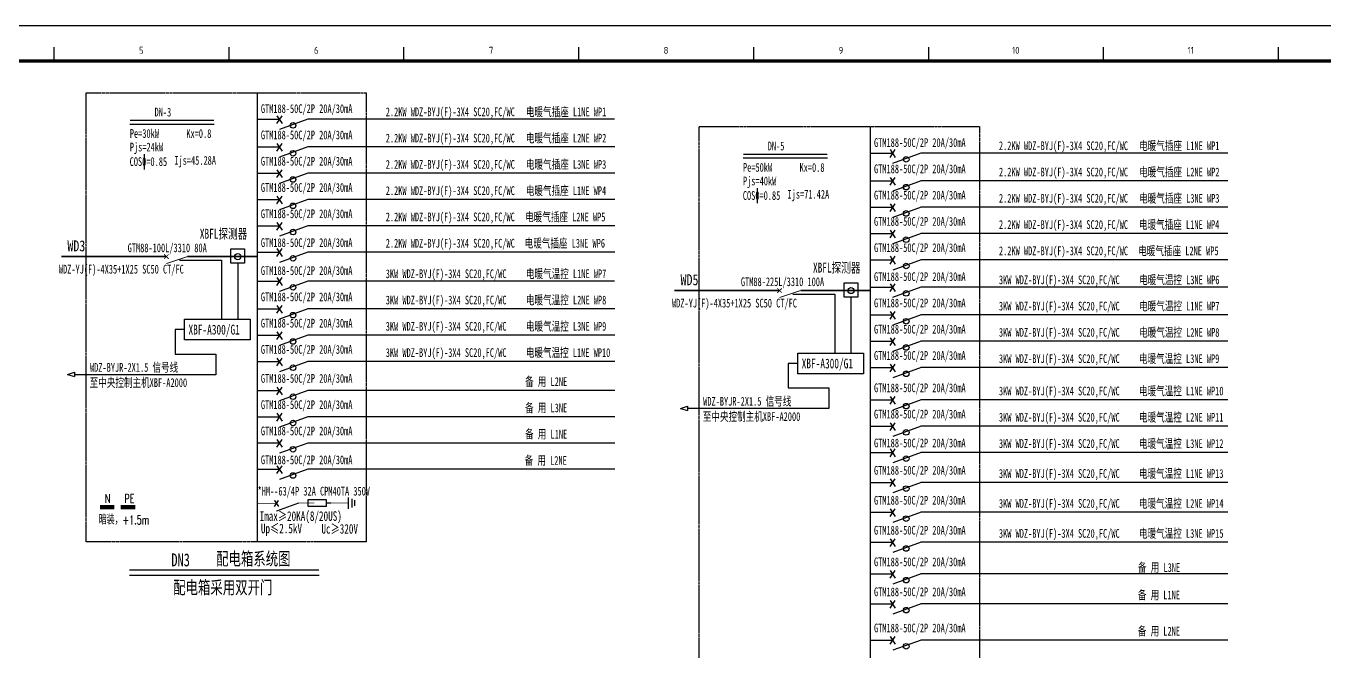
# Model space of a CAD drawing. Extents: x 815029915 to 815825525, y 579155098 to 579748855.
# Drawn here: x 815485380 to 815522488, y 579193313 to 579211176 of the extents above; entities that cross this region are included whole.
import ezdxf
from ezdxf.enums import TextEntityAlignment as Align

# ---------------------------------------------------------------- set-up
doc = ezdxf.new("R2010")
doc.units = 0
doc.header["$LTSCALE"] = 100
doc.header["$MEASUREMENT"] = 0
doc.linetypes.add('DASH', pattern=[0.35, 0.25, -0.1])
doc.linetypes.add('DASHED2', pattern=[9.525, 6.35, -3.175])
for name, color, linetype in [('ABDE_SYS', 3, 'Continuous'), ('E-CAPL-1', 7, 'Continuous'), ('LGT1', 4, 'Continuous'), ('TK', 7, 'Continuous'), ('wxf', 7, 'Continuous'), ('zm', 1, 'Continuous'), ('图层1', 7, 'Continuous'), ('校对', 6, 'Continuous'), ('设备', 1, 'Continuous')]:
    doc.layers.add(name, color=color, linetype=linetype)
doc.styles.add('-宋体', font='', dxfattribs={"width": 0.8})
doc.styles.add('-黑体', font='', dxfattribs={"width": 0.8})
doc.styles.add('_TEL_DIM', font='txt.shx', dxfattribs={"width": 0.6, "height": 3.5, "bigfont": 'hztxt.shx'})
doc.styles.add('ISOCP', font='isocp.shx', dxfattribs={"bigfont": 'gbcbig.shx'})
doc.styles.get('-宋体').set_extended_font_data('SimSun')
doc.styles.get('-黑体').set_extended_font_data('SimHei')

# ---------------------------------------------------------------- blocks, each defined once
blk = doc.blocks.new('LHA1')
at = {"color": 0, "linetype": 'ByBlock', "lineweight": -2}
for points, const_width in [([(4, 0), (0, 0)], 0.4), ([(4.647, -0.647), (3.353, 0.647)], 0.25), ([(3.353, -0.647), (4.647, 0.647)], 0.25), ([(10, 0), (4, -2)], 0.25), ([(10, 0), (13, 0)], 0.4)]:
    blk.add_lwpolyline(points, dxfattribs=dict(at, const_width=const_width))
blk = doc.blocks.new('l')
at = {"layer": 'TK'}
blk.add_lwpolyline([(815463677, 579451444), (815463677, 579409444), (815547777, 579409444), (815547777, 579451444)], close=True, dxfattribs=at)

msp = doc.modelspace()

# ---------------------------------------------------------------- linework, layer by layer
for p, q in [((815494592.6, 579197705.6, -592.8), (815494592.6, 579197378.8, -592.8)), ((815494692.3, 579197664.7, -592.8), (815494692.3, 579197419.7, -592.8)), ((815494772.7, 579197628.1, -592.8), (815494772.7, 579197464.8, -592.8))]:
    msp.add_line(p, q)
at = {"layer": 'ABDE_SYS', "linetype": 'Continuous'}
for p, q in [((815492552.6, 579208390.5), (815492699.9, 579208611.3)), ((815492552.6, 579208611.3), (815492699.9, 579208390.5)), ((815493434.4, 579208522.6), (815502209.1, 579208522.6)), ((815488351.5, 579208372.6), (815490763.7, 579208372.6)), ((815492623.6, 579208504), (815491990.4, 579208504)), ((815493436.4, 579208513.2), (815492626.3, 579208218.8)), ((815492554.6, 579207595.1), (815492701.9, 579207815.9)), ((815492554.6, 579207815.9), (815492701.9, 579207595.1)), ((815488767.5, 579207077.7), (815488767.5, 579207513.5)), ((815492625.6, 579207708.6), (815491992.4, 579207708.6)), ((815493438.4, 579207717.8), (815492628.3, 579207423.4)), ((815493436.4, 579207727.2), (815502211.1, 579207727.2)), ((815510152.6, 579207535), (815509519.3, 579207535)), ((815510081.6, 579207421.5), (815510228.9, 579207642.3)), ((815510081.6, 579207642.3), (815510228.9, 579207421.5)), ((815510965.3, 579207544.2), (815510155.2, 579207249.8)), ((815510963.3, 579207553.6), (815519738, 579207553.6)), ((815492554.6, 579206844.2), (815492701.9, 579207065)), ((815492554.6, 579207065), (815492701.9, 579206844.2)), ((815505880.5, 579207403.6), (815508292.6, 579207403.6)), ((815492625.6, 579206957.6), (815491992.4, 579206957.6)), ((815493438.4, 579206966.8), (815492628.3, 579206672.4)), ((815493436.4, 579206976.3), (815502211.1, 579206976.3)), ((815510154.6, 579206739.6), (815509521.4, 579206739.6)), ((815510083.6, 579206626.1), (815510230.9, 579206846.9)), ((815510083.6, 579206846.9), (815510230.9, 579206626.1)), ((815510967.4, 579206748.8), (815510157.2, 579206454.4)), ((815510965.3, 579206758.2), (815519740.1, 579206758.2)), ((815492554.6, 579206093.2), (815492701.9, 579206314)), ((815492554.6, 579206314), (815492701.9, 579206093.2)), ((815506296.5, 579206108.7), (815506296.5, 579206544.5)), ((815492625.6, 579206206.7), (815491992.4, 579206206.7)), ((815493438.4, 579206215.9), (815492628.3, 579205921.5)), ((815493436.4, 579206225.3), (815502211.1, 579206225.3)), ((815510154.6, 579205988.6), (815509521.4, 579205988.6)), ((815510083.6, 579205875.2), (815510230.9, 579206096)), ((815510083.6, 579206096), (815510230.9, 579205875.2)), ((815510967.4, 579205997.8), (815510157.2, 579205703.4)), ((815510965.3, 579206007.3), (815519740.1, 579206007.3)), ((815492554.6, 579205342.3), (815492701.9, 579205563.1)), ((815492554.6, 579205563.1), (815492701.9, 579205342.3)), ((815492625.6, 579205455.7), (815491992.4, 579205455.7)), ((815493438.4, 579205465), (815492628.3, 579205170.6)), ((815493436.4, 579205474.4), (815502211.1, 579205474.4)), ((815510154.6, 579205237.7), (815509521.4, 579205237.7)), ((815510083.6, 579205124.2), (815510230.9, 579205345)), ((815510083.6, 579205345), (815510230.9, 579205124.2)), ((815510967.4, 579205246.9), (815510157.2, 579204952.5)), ((815510965.3, 579205256.3), (815519740.1, 579205256.3)), ((815492554.6, 579204591.3), (815492701.9, 579204812.1)), ((815492554.6, 579204812.1), (815492701.9, 579204591.3)), ((815492625.6, 579204704.8), (815491992.4, 579204704.8)), ((815493438.4, 579204714), (815492628.3, 579204419.6)), ((815493436.4, 579204723.5), (815502211.1, 579204723.5)), ((815510154.6, 579204486.7), (815509521.4, 579204486.7)), ((815510083.6, 579204373.3), (815510230.9, 579204594.1)), ((815510083.6, 579204594.1), (815510230.9, 579204373.3)), ((815510967.4, 579204496), (815510157.2, 579204201.6)), ((815510965.3, 579204505.4), (815519740.1, 579204505.4)), ((815492623.6, 579203876.5), (815491990.4, 579203876.5)), ((815492552.6, 579203763), (815492699.9, 579203983.8)), ((815492552.6, 579203983.8), (815492699.9, 579203763)), ((815493436.4, 579203885.7), (815492626.3, 579203591.3)), ((815493434.4, 579203895.1), (815502209.1, 579203895.1)), ((815510152.6, 579203703.6), (815509519.3, 579203703.6)), ((815510081.6, 579203590.1), (815510228.9, 579203810.9)), ((815510081.6, 579203810.9), (815510228.9, 579203590.1)), ((815510965.3, 579203712.8), (815510155.2, 579203418.4)), ((815510963.3, 579203722.2), (815519738, 579203722.2)), ((815492625.6, 579203081.1), (815491992.4, 579203081.1)), ((815492554.6, 579202967.6), (815492701.9, 579203188.4)), ((815492554.6, 579203188.4), (815492701.9, 579202967.6)), ((815493438.4, 579203090.3), (815492628.3, 579202795.9)), ((815493436.4, 579203099.7), (815502211.1, 579203099.7)), ((815510083.6, 579202794.7), (815510230.9, 579203015.5)), ((815510083.6, 579203015.5), (815510230.9, 579202794.7)), ((815510154.6, 579202908.2), (815509521.4, 579202908.2)), ((815510967.4, 579202917.4), (815510157.2, 579202623)), ((815510965.3, 579202926.8), (815519740.1, 579202926.8)), ((815492625.6, 579202330.1), (815491992.4, 579202330.1)), ((815492554.6, 579202216.7), (815492701.9, 579202437.5)), ((815492554.6, 579202437.5), (815492701.9, 579202216.7)), ((815493438.4, 579202339.3), (815492628.3, 579202044.9)), ((815493436.4, 579202348.8), (815502211.1, 579202348.8)), ((815510083.6, 579202043.8), (815510230.9, 579202264.6)), ((815510083.6, 579202264.6), (815510230.9, 579202043.8)), ((815510154.6, 579202157.2), (815509521.4, 579202157.2)), ((815510967.4, 579202166.4), (815510157.2, 579201872)), ((815510965.3, 579202175.9), (815519740.1, 579202175.9)), ((815492625.6, 579201579.2), (815491992.4, 579201579.2)), ((815492554.6, 579201465.7), (815492701.9, 579201686.5)), ((815492554.6, 579201686.5), (815492701.9, 579201465.7)), ((815493438.4, 579201588.4), (815492628.3, 579201294)), ((815493436.4, 579201597.8), (815502211.1, 579201597.8)), ((815510083.6, 579201292.8), (815510230.9, 579201513.6)), ((815510083.6, 579201513.6), (815510230.9, 579201292.8)), ((815510154.6, 579201406.3), (815509521.4, 579201406.3)), ((815510967.4, 579201415.5), (815510157.2, 579201121.1)), ((815510965.3, 579201424.9), (815519740.1, 579201424.9)), ((815492625.6, 579200750.9), (815491992.4, 579200750.9)), ((815492554.6, 579200637.5), (815492701.9, 579200858.3)), ((815492554.6, 579200858.3), (815492701.9, 579200637.5)), ((815493438.4, 579200760.1), (815492628.3, 579200465.7)), ((815493436.4, 579200769.6), (815502211.1, 579200769.6)), ((815510154.6, 579200482.1), (815509521.4, 579200482.1)), ((815510083.6, 579200368.7), (815510230.9, 579200589.5)), ((815510083.6, 579200589.5), (815510230.9, 579200368.7)), ((815510967.4, 579200491.3), (815510157.2, 579200196.9)), ((815510965.3, 579200500.8), (815519740.1, 579200500.8)), ((815492625.6, 579200000), (815491992.4, 579200000)), ((815492554.6, 579199886.5), (815492701.9, 579200107.3)), ((815492554.6, 579200107.3), (815492701.9, 579199886.5)), ((815493438.4, 579200009.2), (815492628.3, 579199714.8)), ((815493436.4, 579200018.7), (815502211.1, 579200018.7)), ((815510154.6, 579199731.2), (815509521.4, 579199731.2)), ((815510083.6, 579199617.7), (815510230.9, 579199838.5)), ((815510083.6, 579199838.5), (815510230.9, 579199617.7)), ((815510967.4, 579199740.4), (815510157.2, 579199446)), ((815510965.3, 579199749.8), (815519740.1, 579199749.8)), ((815492625.6, 579199249.1), (815491992.4, 579199249.1)), ((815492554.6, 579199135.6), (815492701.9, 579199356.4)), ((815492554.6, 579199356.4), (815492701.9, 579199135.6)), ((815493438.4, 579199258.3), (815492628.3, 579198963.9)), ((815493436.4, 579199267.7), (815502211.1, 579199267.7)), ((815510154.6, 579198980.3), (815509521.4, 579198980.3)), ((815510083.6, 579198866.8), (815510230.9, 579199087.6)), ((815510083.6, 579199087.6), (815510230.9, 579198866.8)), ((815510967.4, 579198989.5), (815510157.2, 579198695.1)), ((815510965.3, 579198998.9), (815519740.1, 579198998.9)), ((815492554.6, 579198384.7), (815492701.9, 579198605.5)), ((815492554.6, 579198605.5), (815492701.9, 579198384.7)), ((815493438.4, 579198507.3), (815492628.3, 579198212.9)), ((815493436.4, 579198516.8), (815502211.1, 579198516.8)), ((815492625.6, 579198498.1), (815491992.4, 579198498.1)), ((815510083.5, 579198010.7), (815510230.8, 579198231.5)), ((815510083.5, 579198231.5), (815510230.8, 579198010.7)), ((815510967.3, 579198133.4), (815510157.2, 579197839)), ((815510965.3, 579198142.8), (815519740, 579198142.8)), ((815510154.5, 579198124.2), (815509521.3, 579198124.2)), ((815510154.5, 579197268.1), (815509521.3, 579197268.1)), ((815510083.5, 579197154.6), (815510230.8, 579197375.4)), ((815510083.5, 579197375.4), (815510230.8, 579197154.6)), ((815510967.3, 579197277.3), (815510157.2, 579196982.9)), ((815510965.3, 579197286.8), (815519740, 579197286.8)), ((815510154.5, 579196412), (815509521.3, 579196412)), ((815510083.5, 579196298.6), (815510230.8, 579196519.4)), ((815510083.5, 579196519.4), (815510230.8, 579196298.6)), ((815510967.3, 579196421.2), (815510157.2, 579196126.8)), ((815510965.3, 579196430.7), (815519740, 579196430.7)), ((815510083.5, 579195394.7), (815510230.8, 579195615.5)), ((815510083.5, 579195615.5), (815510230.8, 579195394.7)), ((815510154.5, 579195508.1), (815509521.3, 579195508.1)), ((815510967.3, 579195517.3), (815510157.2, 579195222.9)), ((815510965.3, 579195526.8), (815519740, 579195526.8)), ((815510154.5, 579194652.1), (815509521.3, 579194652.1)), ((815510083.5, 579194538.6), (815510230.8, 579194759.4)), ((815510083.5, 579194759.4), (815510230.8, 579194538.6)), ((815510967.3, 579194661.3), (815510157.2, 579194366.9)), ((815510965.3, 579194670.7), (815519740, 579194670.7)), ((815510083.5, 579193505.3), (815510230.8, 579193726.1)), ((815510083.5, 579193726.1), (815510230.8, 579193505.3)), ((815510154.5, 579193618.8), (815509521.3, 579193618.8)), ((815510967.3, 579193628), (815510157.2, 579193333.6)), ((815510965.3, 579193637.4), (815519740, 579193637.4))]:
    msp.add_line(p, q, dxfattribs=at)
at = {"layer": 'ABDE_SYS', "color": 0, "linetype": 'DASH'}
for points in [[(815487099, 579209268), (815495109.8, 579209268), (815495109.8, 579196434.4), (815487099, 579196434.4)], [(815504628, 579208299), (815512638.8, 579208299), (815512638.8, 579190799.9), (815504628, 579190799.9)]]:
    msp.add_lwpolyline(points, close=True, dxfattribs=at)
at = {"layer": 'ABDE_SYS', "linetype": 'Continuous', "elevation": -1088.5}
for points, const_width in [([(815491992.5, 579209270.2), (815491992.5, 579196434.4)], 41.2), ([(815509521.4, 579208301.2), (815509521.4, 579190799.9)], 41.2), ([(815489373.2, 579204585.3), (815486389.2, 579204585.3)], 50), ([(815489373.2, 579204585.3), (815489216.3, 579204585.3)], 50), ([(815489216.3, 579204585.3), (815489387.5, 579204585.3)], 50), ([(815489387.5, 579204585.3), (815489231.9, 579204585.3)], 40), ([(815489387.5, 579204585.3), (815489246.5, 579204585.3)], 40), ([(815489994.2, 579204585.3), (815491997.7, 579204585.3)], 50), ([(815489994.2, 579204585.3), (815491554.1, 579204585.3)], 50), ([(815489994.2, 579204585.3), (815491554.1, 579204585.3)], 50), ([(815490062.3, 579204585.3), (815491554.1, 579204585.3)], 50), ([(815490062.3, 579204585.3), (815491410.3, 579204585.3)], 40), ([(815506902.1, 579203616.3), (815503918.1, 579203616.3)], 50), ([(815506902.1, 579203616.3), (815506745.3, 579203616.3)], 50), ([(815506745.3, 579203616.3), (815506916.5, 579203616.3)], 50), ([(815506916.5, 579203616.3), (815506760.8, 579203616.3)], 40), ([(815506916.5, 579203616.3), (815506775.5, 579203616.3)], 40), ([(815507523.1, 579203616.3), (815509526.6, 579203616.3)], 50), ([(815507523.1, 579203616.3), (815509083.1, 579203616.3)], 50), ([(815507523.1, 579203616.3), (815509083.1, 579203616.3)], 50), ([(815507591.3, 579203616.3), (815509083.1, 579203616.3)], 50), ([(815507591.3, 579203616.3), (815508939.2, 579203616.3)], 40)]:
    msp.add_lwpolyline(points, dxfattribs=dict(at, const_width=const_width))
at = {"layer": 'ABDE_SYS', "linetype": 'Continuous', "const_width": 37.1}
for points in [[(815488356.9, 579208479.7), (815490759.3, 579208479.7)], [(815505885.9, 579207510.7), (815508288.3, 579207510.7)]]:
    msp.add_lwpolyline(points, dxfattribs=at)
at = {"layer": 'ABDE_SYS', "linetype": 'Continuous'}
for centre in [(815493015.4, 579208334.1), (815493015.4, 579207538.7), (815510544.3, 579207365.1), (815493015.4, 579206787.7), (815510544.3, 579206569.7), (815493015.4, 579206036.8), (815510544.3, 579205818.7), (815493015.4, 579205285.9), (815510544.3, 579205067.8), (815493015.4, 579204534.9), (815510544.3, 579204316.9), (815493015.4, 579203706.6), (815510544.3, 579203533.7), (815493015.4, 579202911.2), (815510544.3, 579202738.3), (815493015.4, 579202160.3), (815510544.3, 579201987.4), (815493015.4, 579201409.3), (815510544.3, 579201236.4), (815493015.3, 579200581.1), (815510544.3, 579200312.3), (815493015.3, 579199830.1), (815510544.3, 579199561.3), (815493015.3, 579199079.2), (815510544.3, 579198810.4), (815493015.3, 579198328.3), (815510544.3, 579197954.3), (815510544.3, 579197098.2), (815510544.3, 579196242.2), (815510544.3, 579195338.3), (815510544.3, 579194482.2), (815510544.3, 579193448.9)]:
    msp.add_circle(centre, 79.5, dxfattribs=at)
at = {"layer": 'E-CAPL-1', "color": 3, "linetype": 'Continuous'}
for points in [[(815487911.1, 579197426.3, 125.3, 125.3, 0), (815487493.3, 579197426.3, 41.8, 41.8, 0)], [(815488506.8, 579197426.3, 125.3, 125.3, 0), (815488089.1, 579197426.3, 41.8, 41.8, 0)]]:
    msp.add_lwpolyline(points, format="xyseb", dxfattribs=at)
at = {"layer": 'TK'}
for p, q in [((815486177.3, 579210567.6), (815486177.3, 579210176.3)), ((815491177.3, 579210567.6), (815491177.3, 579210176.3)), ((815496177.3, 579210567.6), (815496177.3, 579210176.3)), ((815501177.3, 579210567.6), (815501177.3, 579210176.3)), ((815506177.3, 579210567.6), (815506177.3, 579210176.3)), ((815511177.3, 579210567.6), (815511177.3, 579210176.3)), ((815516177.3, 579210567.6), (815516177.3, 579210176.3)), ((815521177.3, 579210567.6), (815521177.3, 579210176.3))]:
    msp.add_line(p, q, dxfattribs=at)
msp.add_lwpolyline([(815463677.3, 579211176.3), (815463677.3, 579169176.3), (815547777.3, 579169176.3), (815547777.3, 579211176.3)], close=True, dxfattribs=at)
at = {"layer": 'TK', "const_width": 100}
msp.add_lwpolyline([(815466177.3, 579170222), (815466177.3, 579210176.3), (815546777.3, 579210176.3), (815546777.3, 579170222)], close=True, dxfattribs=at)
at = {"layer": 'wxf', "color": 7}
msp.add_line((815488336.2, 579195484.6), (815493759.8, 579195484.6), dxfattribs=at)
at = {"layer": 'wxf', "color": 7, "const_width": 37.1}
msp.add_lwpolyline([(815488336.2, 579195633), (815493759.8, 579195633)], dxfattribs=at)
at = {"layer": 'zm', "linetype": 'DASH', "ltscale": 200}
for p, q in [((815489772.5, 579204480.8), (815490974.6, 579204480.8)), ((815490974.6, 579204480.8), (815490974.6, 579202794.8)), ((815491433.7, 579204397.8, -276), (815491433.7, 579202794.8, -276)), ((815507301.5, 579203511.8), (815508503.5, 579203511.8)), ((815508503.5, 579203511.8), (815508503.5, 579201825.8)), ((815508962.6, 579203428.8, -276), (815508962.6, 579201825.8, -276)), ((815489916.2, 579202499.8, -870), (815489642.7, 579202499.8, -870)), ((815489642.7, 579202499.8, -870), (815489642.7, 579201799.3, -870)), ((815489642.7, 579201799.3, -870), (815490807.7, 579201799.3, -870)), ((815507445.2, 579201530.8, -870), (815507171.6, 579201530.8, -870)), ((815507171.6, 579201530.8, -870), (815507171.6, 579200830.3, -870)), ((815490807.7, 579201209.1, 19740), (815486768.4, 579201209.1, 19740)), ((815507171.6, 579200830.3, -870), (815508336.7, 579200830.3, -870)), ((815508336.7, 579200240.1, 19740), (815504297.4, 579200240.1, 19740))]:
    msp.add_line(p, q, dxfattribs=at)
at = {"layer": 'zm'}
for p, q in [((815490807.7, 579201799.3, -870), (815490807.7, 579201209.1, -870)), ((815508336.7, 579200830.3, -870), (815508336.7, 579200240.1, -870)), ((815492481.1, 579197619.4, -592.8), (815492596.9, 579197445.8, -592.8)), ((815492481.1, 579197445.8, -592.8), (815492596.9, 579197619.4, -592.8)), ((815493176, 579197542.2, -592.8), (815492539, 579197310.7, -592.8))]:
    msp.add_line(p, q, dxfattribs=at)
at = {"layer": 'zm', "linetype": 'DASH', "ltscale": 200, "elevation": -870}
for points in [[(815489916.2, 579202794.8), (815491789.8, 579202794.8), (815491789.8, 579202204.7), (815489916.2, 579202204.7)], [(815507445.2, 579201825.8), (815509318.8, 579201825.8), (815509318.8, 579201235.7), (815507445.2, 579201235.7)]]:
    msp.add_lwpolyline(points, close=True, dxfattribs=at)
at = {"layer": '图层1'}
for p, q in [((815486567, 579201217.7, 19740), (815486765, 579201278.3, 19740)), ((815486567, 579201217.7, 19740), (815486765, 579201157.1, 19740)), ((815486765, 579201278.3, 19740), (815486765, 579201157.1, 19740)), ((815504095.9, 579200248.7, 19740), (815504293.9, 579200309.3, 19740)), ((815504095.9, 579200248.7, 19740), (815504293.9, 579200188.1, 19740)), ((815504293.9, 579200309.3, 19740), (815504293.9, 579200188.1, 19740))]:
    msp.add_line(p, q, dxfattribs=at)
at = {"layer": '图层1', "elevation": -276}
for points in [[(815491237.7, 579204809.3), (815491629.7, 579204809.3), (815491629.7, 579204397.8), (815491237.7, 579204397.8)], [(815508766.6, 579203840.3), (815509158.6, 579203840.3), (815509158.6, 579203428.8), (815508766.6, 579203428.8)]]:
    msp.add_lwpolyline(points, close=True, dxfattribs=at)
at = {"layer": '图层1'}
for centre in [(815491436.5, 579204583.7, -276), (815508965.5, 579203614.7, -276)]:
    msp.add_circle(centre, 88.1, dxfattribs=at)
at = {"layer": '校对', "color": 0, "const_width": 15.6, "elevation": -592.8}
for points in [[(815492539, 579197532.6), (815492006.3, 579197532.4)], [(815492481.1, 579197445.8), (815492596.9, 579197619.4)], [(815492481.1, 579197619.4), (815492596.9, 579197445.8)], [(815492539, 579197310.7), (815493176, 579197542.2)], [(815493176, 579197542.2), (815493449.4, 579197542.2)], [(815493449.4, 579197644.1), (815493449.4, 579197440.3), (815493965.7, 579197440.3), (815493965.7, 579197644.1), (815493449.4, 579197644.1)], [(815493449.4, 579197542.2), (815493627.8, 579197542.2)], [(815493965.7, 579197542.2), (815494592.6, 579197542.2)], [(815494592.6, 579197705.6), (815494592.6, 579197378.8)], [(815494692.3, 579197664.7), (815494692.3, 579197419.7)], [(815494772.7, 579197628.1), (815494772.7, 579197464.8)]]:
    msp.add_lwpolyline(points, dxfattribs=at)
at = {"layer": '设备', "linetype": 'DASHED2'}
msp.add_line((815494093.2, 579197542.2, -592.8), (815493965.7, 579197542.2, -592.8), dxfattribs=at)
at = {"layer": '设备', "elevation": -592.8}
msp.add_lwpolyline([(815493449.4, 579197542.2, 0, 0, 0), (815493627.8, 579197542.2, 109, 0, 0), (815493870.1, 579197542.2, 0, 0, 0)], format="xyseb", dxfattribs=at)
msp.add_lwpolyline([(815493449.4, 579197644.1), (815493965.7, 579197644.1), (815493965.7, 579197440.3), (815493449.4, 579197440.3)], close=True, dxfattribs=at)

# ---------------------------------------------------------------- block references
at = {"layer": 'ABDE_SYS', "linetype": 'Continuous', "xscale": 100, "yscale": 100, "zscale": 100}
for p in [(815488994.1, 579204585.3, -1088.5), (815506523.1, 579203616.3, -1088.5)]:
    msp.add_blockref('LHA1', p, dxfattribs=at)
at = {"layer": 'zm', "color": 1}
msp.add_blockref('l', (0, -240268.2), dxfattribs=at)

# ---------------------------------------------------------------- texts
at = {"layer": 'ABDE_SYS', "linetype": 'Continuous', "style": '-宋体'}
for s, height, width, p in [('GTM188-50C/2P 20A/30mA', 250, 0.7, (815492094.6, 579208688.2)), ('DN-3', 250, 0.7, (815489056.3, 579208590.5, -1088.5)), ('2.2KW WDZ-BYJ(F)-3X4 SC20,FC/WC ', 250, 0.7, (815495665.5, 579208597.7, 109.7)), ('电暖气插座 L1NE WP1', 250, 0.7, (815499673.4, 579208597.2, 109.7)), ('Pe=30kW', 250, 0.7, (815488349, 579207979.3)), ('Kx=0.8', 250, 0.7, (815489965.5, 579207977.1)), ('GTM188-50C/2P 20A/30mA', 250, 0.7, (815492094.6, 579207937.2)), ('Pjs=24kW', 250, 0.7, (815488349, 579207591.1)), ('2.2KW WDZ-BYJ(F)-3X4 SC20,FC/WC ', 250, 0.7, (815495665.5, 579207846.8, 109.7)), ('电暖气插座 L2NE WP2', 250, 0.7, (815499673.4, 579207846.2, 109.7)), ('DN-5', 250, 0.7, (815506585.3, 579207621.5, -1088.5)), ('GTM188-50C/2P 20A/30mA', 250, 0.7, (815509623.6, 579207719.2)), ('2.2KW WDZ-BYJ(F)-3X4 SC20,FC/WC ', 250, 0.7, (815513194.4, 579207628.7, 109.7)), ('电暖气插座 L1NE WP1', 250, 0.7, (815517202.4, 579207628.2, 109.7)), ('COS0=0.85', 250, 0.7, (815488344.2, 579207175.6)), ('Ijs=45.28A', 250, 0.7, (815489622.4, 579207210.4)), ('GTM188-50C/2P 20A/30mA', 250, 0.7, (815492094.6, 579207186.3)), ('2.2KW WDZ-BYJ(F)-3X4 SC20,FC/WC ', 250, 0.7, (815495665.5, 579207095.8, 109.7)), ('电暖气插座 L3NE WP3', 250, 0.7, (815499673.4, 579207095.3, 109.7)), ('Pe=50kW', 250, 0.7, (815505877.9, 579207010.3)), ('Kx=0.8', 250, 0.7, (815507494.4, 579207008.1)), ('GTM188-50C/2P 20A/30mA', 250, 0.7, (815509623.6, 579206968.2)), ('2.2KW WDZ-BYJ(F)-3X4 SC20,FC/WC ', 250, 0.7, (815513194.5, 579206877.8, 109.7)), ('电暖气插座 L2NE WP2', 250, 0.7, (815517202.4, 579206877.2, 109.7)), ('GTM188-50C/2P 20A/30mA', 250, 0.7, (815492094.6, 579206435.4)), ('Pjs=40kW', 250, 0.7, (815505877.9, 579206622.1)), ('2.2KW WDZ-BYJ(F)-3X4 SC20,FC/WC ', 250, 0.7, (815495665.5, 579206344.9, 109.7)), ('电暖气插座 L1NE WP4', 250, 0.7, (815499669.4, 579206344.4, 109.7)), ('COS0=0.85', 250, 0.7, (815505873.2, 579206206.6)), ('Ijs=71.42A', 250, 0.7, (815507151.3, 579206241.4)), ('GTM188-50C/2P 20A/30mA', 250, 0.7, (815509623.6, 579206217.3)), ('2.2KW WDZ-BYJ(F)-3X4 SC20,FC/WC ', 250, 0.7, (815513194.5, 579206126.8, 109.7)), ('电暖气插座 L3NE WP3', 250, 0.7, (815517202.4, 579206126.3, 109.7)), ('GTM188-50C/2P 20A/30mA', 250, 0.7, (815492094.6, 579205684.4)), ('2.2KW WDZ-BYJ(F)-3X4 SC20,FC/WC ', 250, 0.7, (815495665.5, 579205594, 109.7)), ('电暖气插座 L2NE WP5', 250, 0.7, (815499648.9, 579205593.4, 109.7)), ('GTM188-50C/2P 20A/30mA', 250, 0.7, (815509623.6, 579205466.4)), ('2.2KW WDZ-BYJ(F)-3X4 SC20,FC/WC ', 250, 0.7, (815513194.5, 579205375.9, 109.7)), ('电暖气插座 L1NE WP4', 250, 0.7, (815517198.4, 579205375.4, 109.7)), ('WD3', 313.45, 0.8, (815486563.8, 579204735.8)), ('GTM88-100L/3310 80A', 250, 0.7, (815488288, 579204711.6, -1088.5)), ('GTM188-50C/2P 20A/30mA', 250, 0.7, (815492094.6, 579204859.1)), ('2.2KW WDZ-BYJ(F)-3X4 SC20,FC/WC ', 250, 0.7, (815495665.5, 579204843, 109.7)), ('电暖气插座 L3NE WP6', 250, 0.7, (815499636.9, 579204842.5, 109.7)), ('GTM188-50C/2P 20A/30mA', 250, 0.7, (815509623.6, 579204715.4)), ('2.2KW WDZ-BYJ(F)-3X4 SC20,FC/WC ', 250, 0.7, (815513194.5, 579204625, 109.7)), ('电暖气插座 L2NE WP5', 250, 0.7, (815517177.8, 579204624.4, 109.7)), (' WDZ-YJ(F)-4X35+1X25 SC50 CT/FC', 250, 0.7, (815486201.8, 579204100.6, 20719.7)), ('GTM188-50C/2P 20A/30mA', 250, 0.7, (815492094.6, 579204060.7)), ('3KW WDZ-BYJ(F)-3X4 SC20,FC/WC ', 250, 0.7, (815495665.5, 579203970.2, 109.7)), ('电暖气温控 L1NE WP7', 250, 0.7, (815499673.4, 579203969.7, 109.7)), ('WD5', 313.45, 0.8, (815504092.8, 579203766.8)), ('GTM188-50C/2P 20A/30mA', 250, 0.7, (815509623.6, 579203887.8)), ('3KW WDZ-BYJ(F)-3X4 SC20,FC/WC ', 250, 0.7, (815513194.4, 579203797.3, 109.7)), ('电暖气温控 L3NE WP6', 250, 0.7, (815517202.4, 579203796.8, 109.7)), ('GTM88-225L/3310 100A', 250, 0.7, (815505817, 579203742.6, -1088.5)), ('GTM188-50C/2P 20A/30mA', 250, 0.7, (815492094.6, 579203309.7)), ('3KW WDZ-BYJ(F)-3X4 SC20,FC/WC ', 250, 0.7, (815495665.5, 579203219.3, 109.7)), ('电暖气温控 L2NE WP8', 250, 0.7, (815499673.4, 579203218.7, 109.7)), (' WDZ-YJ(F)-4X35+1X25 SC50 CT/FC', 250, 0.7, (815503730.7, 579203131.6, 20719.7)), ('GTM188-50C/2P 20A/30mA', 250, 0.7, (815509623.6, 579203136.8)), ('3KW WDZ-BYJ(F)-3X4 SC20,FC/WC ', 250, 0.7, (815513194.5, 579203046.4, 109.7)), ('电暖气温控 L1NE WP7', 250, 0.7, (815517202.4, 579203045.8, 109.7)), ('GTM188-50C/2P 20A/30mA', 250, 0.7, (815492094.6, 579202558.8)), ('3KW WDZ-BYJ(F)-3X4 SC20,FC/WC ', 250, 0.7, (815495665.5, 579202468.3, 109.7)), ('电暖气温控 L3NE WP9', 250, 0.7, (815499673.4, 579202467.8, 109.7)), ('GTM188-50C/2P 20A/30mA', 250, 0.7, (815509623.6, 579202385.9)), ('3KW WDZ-BYJ(F)-3X4 SC20,FC/WC ', 250, 0.7, (815513194.5, 579202295.4, 109.7)), ('电暖气温控 L2NE WP8', 250, 0.7, (815517202.4, 579202294.9, 109.7)), ('GTM188-50C/2P 20A/30mA', 250, 0.7, (815492094.6, 579201807.9)), ('3KW WDZ-BYJ(F)-3X4 SC20,FC/WC ', 250, 0.7, (815495665.5, 579201717.4, 109.7)), ('电暖气温控 L1NE WP10', 250, 0.7, (815499669.4, 579201716.9, 109.7)), ('GTM188-50C/2P 20A/30mA', 250, 0.7, (815509623.6, 579201635)), ('3KW WDZ-BYJ(F)-3X4 SC20,FC/WC ', 250, 0.7, (815513194.5, 579201544.5, 109.7)), ('电暖气温控 L3NE WP9', 250, 0.7, (815517198.4, 579201544, 109.7)), ('GTM188-50C/2P 20A/30mA', 250, 0.7, (815492094.6, 579200979.6)), ('备 用 L2NE ', 250, 0.7, (815499648.8, 579200888.6, 109.7)), ('GTM188-50C/2P 20A/30mA', 250, 0.7, (815509623.6, 579200710.8)), ('3KW WDZ-BYJ(F)-3X4 SC20,FC/WC ', 250, 0.7, (815513194.5, 579200620.3, 109.7)), ('电暖气温控 L1NE WP10', 250, 0.7, (815517198.4, 579200619.8, 109.7)), ('GTM188-50C/2P 20A/30mA', 250, 0.7, (815492094.6, 579200228.7)), ('备 用 L3NE ', 250, 0.7, (815499648.8, 579200137.7, 109.7)), ('GTM188-50C/2P 20A/30mA', 250, 0.7, (815509623.6, 579199959.9)), ('3KW WDZ-BYJ(F)-3X4 SC20,FC/WC ', 250, 0.7, (815513194.5, 579199869.4, 109.7)), ('电暖气温控 L2NE WP11', 250, 0.7, (815517198.4, 579199868.9, 109.7)), ('GTM188-50C/2P 20A/30mA', 250, 0.7, (815492094.6, 579199477.7)), ('备 用 L1NE ', 250, 0.7, (815499648.8, 579199386.7, 109.7)), ('GTM188-50C/2P 20A/30mA', 250, 0.7, (815509623.6, 579199134.5)), ('3KW WDZ-BYJ(F)-3X4 SC20,FC/WC ', 250, 0.7, (815513194.5, 579199118.5, 109.7)), ('电暖气温控 L3NE WP12', 250, 0.7, (815517198.4, 579199117.9, 109.7)), ('GTM188-50C/2P 20A/30mA', 250, 0.7, (815492094.6, 579198652.4)), ('备 用 L2NE ', 250, 0.7, (815499636.9, 579198635.8, 109.7)), ('GTM188-50C/2P 20A/30mA', 250, 0.7, (815509623.5, 579198352.9)), ('3KW WDZ-BYJ(F)-3X4 SC20,FC/WC ', 250, 0.7, (815513194.5, 579198262.4, 109.7)), ('电暖气温控 L1NE WP13', 250, 0.7, (815517198.4, 579198261.8, 109.7)), ('GTM188-50C/2P 20A/30mA', 250, 0.7, (815509623.5, 579197496.8)), ('3KW WDZ-BYJ(F)-3X4 SC20,FC/WC ', 250, 0.7, (815513194.5, 579197406.3, 109.7)), ('电暖气温控 L2NE WP14', 250, 0.7, (815517198.4, 579197405.8, 109.7)), ('GTM188-50C/2P 20A/30mA', 250, 0.7, (815509623.5, 579196640.7)), ('3KW WDZ-BYJ(F)-3X4 SC20,FC/WC ', 250, 0.7, (815513194.5, 579196550.2, 109.7)), ('电暖气温控 L3NE WP15', 250, 0.7, (815517198.4, 579196549.7, 109.7)), ('GTM188-50C/2P 20A/30mA', 250, 0.7, (815509623.5, 579195736.8)), ('备 用 L3NE ', 250, 0.7, (815517171.3, 579195575.7, 109.7)), ('GTM188-50C/2P 20A/30mA', 250, 0.7, (815509623.5, 579194880.7)), ('备 用 L1NE ', 250, 0.7, (815517165.8, 579194789.7, 109.7)), ('GTM188-50C/2P 20A/30mA', 250, 0.7, (815509623.5, 579193847.4)), ('备 用 L2NE ', 250, 0.7, (815517165.8, 579193756.4, 109.7))]:
    msp.add_text(s, height=height, dxfattribs=dict(at, width=width)).set_placement(p)
at = {"layer": 'E-CAPL-1', "color": 7, "linetype": 'Continuous', "style": '_TEL_DIM', "width": 0.67}
for s, height, p in [('N', 250.7, (815487635.4, 579197546.7)), ('PE', 250.67, (815488193.7, 579197546.7)), ('暗装，+1.5m', 250.67, (815487462.7, 579196932.7))]:
    msp.add_text(s, height=height, dxfattribs=at).set_placement(p)
at = {"layer": 'LGT1', "color": 11, "style": '-宋体', "width": 0.7}
for s, p in [('WDZ-BYJR-2X1.5 信号线', (815487211, 579201293.7, 19740)), ('至中央控制主机XBF-A2000', (815487201, 579200858.1, 19740)), ('WDZ-BYJR-2X1.5 信号线', (815504739.9, 579200324.7, 19740)), ('至中央控制主机XBF-A2000', (815504730, 579199889.1, 19740))]:
    msp.add_text(s, height=250, dxfattribs=at).set_placement(p)
at = {"layer": 'TK', "style": 'ISOCP'}
for s, p in [('5', (815488677.3, 579210480.1)), ('6', (815493677.3, 579210480.1)), ('7', (815498677.3, 579210480.1)), ('8', (815503677.3, 579210480.1)), ('9', (815508677.3, 579210480.1)), ('10', (815513677.3, 579210480.1)), ('11', (815518677.3, 579210480.1))]:
    msp.add_text(s, height=200, dxfattribs=at).set_placement(p, align=Align.MIDDLE)
at = {"layer": 'wxf', "color": 1, "style": '-宋体', "width": 0.7}
for s, p in [('DN3', (815489536.4, 579195732.8, -1088.5)), ('配电箱采用双开门', (815489589.4, 579194944.7, -1088.5))]:
    msp.add_text(s, height=371.08, dxfattribs=at).set_placement(p)
at = {"layer": 'wxf', "color": 7, "style": '-宋体', "width": 0.7}
msp.add_text('配电箱系统图', height=371.08, dxfattribs=at).set_placement((815490817.5, 579195765))
at = {"layer": 'zm', "style": '-宋体', "width": 0.7}
for s, p in [('XBFL探测器', (815490350.3, 579205099)), ('XBFL探测器', (815507879.2, 579204130)), ('XBF-A300/G1', (815490026.9, 579202359, -870)), ('XBF-A300/G1', (815507555.9, 579201390, -870))]:
    msp.add_text(s, height=280, dxfattribs=at).set_placement(p)
at = {"layer": 'zm', "color": 4, "style": '-黑体', "width": 0.7}
msp.add_text('*HM--63/4P 32A CPM40TA 350V', height=250, dxfattribs=at).set_placement((815492000.6, 579197757.1, 167540.6))
for s, height, p in [('Imax≥20KA(8/20US)', 274.219, (815492059.7, 579197170.1, 167540.6)), ('Up≤2.5kV ', 274.22, (815492097.1, 579196814.7, 167540.6)), ('Uc≥320V', 274.22, (815493827.3, 579196805, 167540.6))]:
    msp.add_text(s, height=height, dxfattribs=at).set_placement(p, align=Align.MIDDLE_LEFT)

doc.saveas('drawing.dxf')
